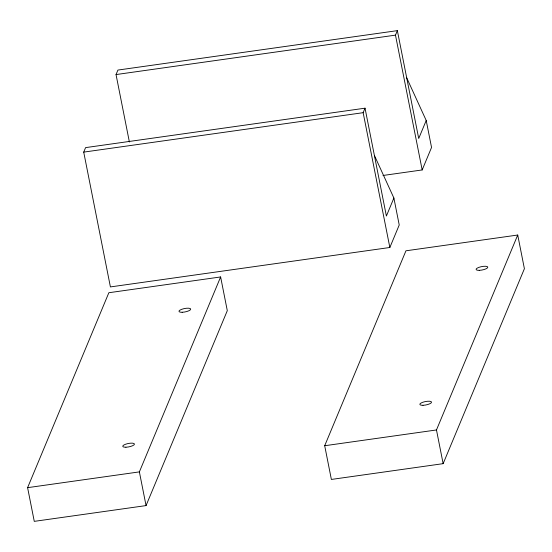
<?xml version="1.0" encoding="UTF-8"?>
<svg xmlns="http://www.w3.org/2000/svg" width="552" height="552" viewBox="0 0 552 552"><rect width="100%" height="100%" fill="white"/><g stroke="black" fill="none" stroke-linecap="round" stroke-linejoin="round"><path stroke-width="0.83" d="M393.887 198.037L399.227 224.995L389.85 247.489L110.407 286.923L83.718 152.117L85.588 147.619L365.031 108.185L386.386 216.032L393.887 198.037L374.373 155.367M129.382 141.974L116.037 74.568L117.914 70.069L397.357 30.636L418.713 138.483L426.213 120.488L406.7 77.818M27.6 487.664L108.854 292.726L220.627 276.952L227.3 310.659L146.052 505.591L34.272 521.364L27.6 487.664L139.38 471.884L220.627 276.952M389.85 247.489L363.154 112.684L365.031 108.185M382.984 175.474L422.176 169.947L395.48 35.135L397.357 30.636M422.176 169.947L431.547 147.453L426.213 120.488M324.7 445.733L405.948 250.801L517.728 235.028L524.4 268.727L443.146 463.659L331.373 479.44L324.7 445.733L436.473 429.96L517.728 235.028M116.037 74.568L395.48 35.135M83.718 152.117L363.154 112.684M436.473 429.96L443.146 463.659M139.38 471.884L146.052 505.591M479.26 270.342A5.975 1.718 -11.2 0 0 487.809 267.154A5.975 1.718 -11.2 0 0 478.756 267.409A5.975 1.718 -11.2 0 0 479.26 270.342M423.004 405.299A5.975 1.718 -11.2 0 0 431.554 402.104A5.975 1.718 -11.2 0 0 422.501 402.367A5.975 1.718 -11.2 0 0 423.004 405.299M182.16 312.273A5.975 1.718 -11.2 0 0 190.709 309.079A5.975 1.718 -11.2 0 0 181.656 309.334A5.975 1.718 -11.2 0 0 182.16 312.273M125.911 447.223A5.975 1.718 -11.2 0 0 134.46 444.036A5.975 1.718 -11.2 0 0 125.407 444.291A5.975 1.718 -11.2 0 0 125.911 447.223"/></g></svg>
